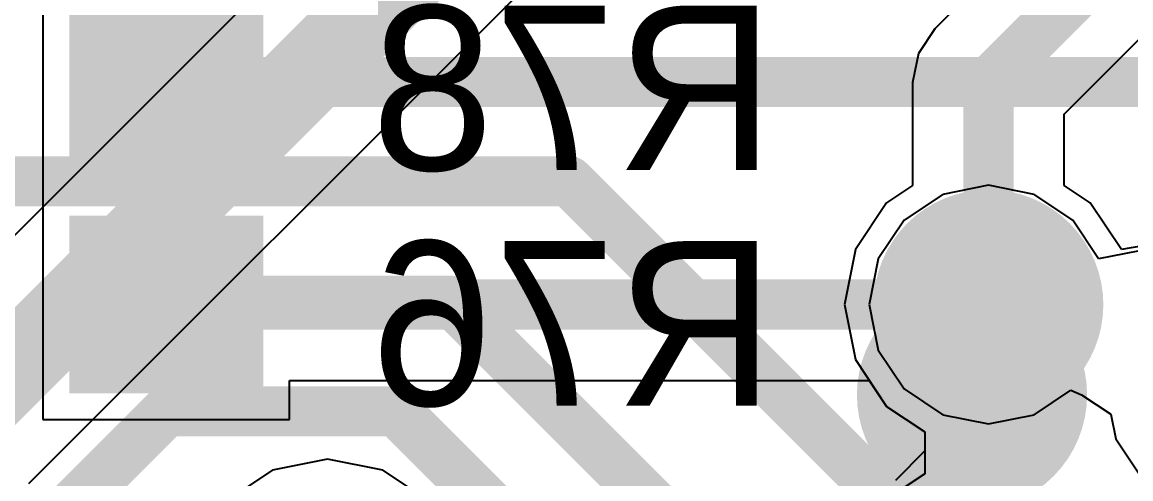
# Model space of a CAD drawing. Header units: millimetres. Extents: x 6 to 417, y 41 to 311.
# Drawn here: x 93.462 to 96.833, y 101.995 to 103.384 of the extents above; entities that cross this region are included whole.
import ezdxf

# ---------------------------------------------------------------- set-up
doc = ezdxf.new("R2010")
doc.units = ezdxf.units.MM
for name, color, linetype in [('BottomLayer', 5, 'Continuous'), ('BottomOverlay', 54, 'Continuous'), ('BottomPaste', 16, 'Continuous'), ('BottomSolder', 6, 'Continuous'), ('DrillDrawing', 1, 'Continuous'), ('KeepOutLayer', 6, 'Continuous'), ('MidLayer1', 16, 'Continuous'), ('MidLayer2', 76, 'Continuous'), ('MultiLayer', 9, 'Continuous'), ('TopLayer', 1, 'Continuous')]:
    doc.layers.add(name, color=color, linetype=linetype)

msp = doc.modelspace()

# ---------------------------------------------------------------- linework, layer by layer
at = {"layer": 'BottomLayer'}
for p, q in [((93.525, 103.5), (93.525, 102.852)), ((93.525, 102.852), (93.525, 102.175)), ((94.275, 102.175), (94.275, 102.2944)), ((94.275, 102.2944), (96.0377, 102.2944)), ((96.0377, 102.2944), (96.0904, 102.2154)), ((96.0904, 102.2154), (96.2068, 102.1377)), ((93.525, 102.175), (94.275, 102.175)), ((96.2068, 102.1377), (96.2068, 102.0798)), ((96.2068, 102.0798), (96.117, 101.99)), ((94.3905, 102.0548), (94.223, 102.0215)), ((94.5581, 102.0215), (94.3905, 102.0548)), ((94.223, 102.0215), (94.1533, 101.9749)), ((94.7001, 101.9266), (94.5581, 102.0215))]:
    msp.add_line(p, q, dxfattribs=at)
at = {"layer": 'BottomLayer', "const_width": 0.1524}
for points in [[(93.9, 103.202), (98.44, 103.202)], [(93.9, 102.525), (96.4, 102.525)]]:
    msp.add_lwpolyline(points, dxfattribs=at)
at = {"layer": 'BottomLayer'}
for points, const_width in [([(93.8619, 103.202, 1), (93.9381, 103.202, 1)], 0.0762), ([(96.2603, 102.525, 1), (96.5397, 102.525, 1)], 0.2794), ([(93.8619, 102.525, 1), (93.9381, 102.525, 1)], 0.0762), ([(96.3619, 102.525, 1), (96.4381, 102.525, 1)], 0.0762)]:
    msp.add_lwpolyline(points, format="xyb", close=True, dxfattribs=dict(at, const_width=const_width))
for points in [[(93.675, 103.002), (94.125, 103.002), (93.675, 103.402), (94.125, 103.402)], [(93.675, 102.325), (94.125, 102.325), (93.675, 102.725), (94.125, 102.725)]]:
    msp.add_solid(points, dxfattribs=at)
at = {"layer": 'BottomOverlay'}
for points, const_width in [([(96.45, 102.25, 1), (96.25, 102.25, 1)], 0.5), ([(96.125, 102.25, 1), (96.375, 102.25, 1)], 0.25), ([(96.325, 102.25, 1), (96.575, 102.25, 1)], 0.25)]:
    msp.add_lwpolyline(points, format="xyb", close=True, dxfattribs=dict(at, const_width=const_width))
at = {"layer": 'BottomPaste'}
for points in [[(93.725, 103.052), (94.075, 103.052), (93.725, 103.352), (94.075, 103.352)], [(93.725, 102.375), (94.075, 102.375), (93.725, 102.675), (94.075, 102.675)]]:
    msp.add_solid(points, dxfattribs=at)
at = {"layer": 'BottomSolder', "const_width": 0.3494}
msp.add_lwpolyline([(96.2253, 102.525, 1), (96.5747, 102.525, 1)], format="xyb", close=True, dxfattribs=at)
at = {"layer": 'BottomSolder'}
for points in [[(93.605, 102.932), (94.195, 102.932), (93.605, 103.472), (94.195, 103.472)], [(93.605, 102.255), (94.195, 102.255), (93.605, 102.795), (94.195, 102.795)]]:
    msp.add_solid(points, dxfattribs=at)
at = {"layer": 'DrillDrawing', "const_width": 0.1}
for points in [[(119.9857, 99, -39.996351), (119.9857, 101)], [(119.9819, 99, -39.98872), (119.9819, 101)]]:
    msp.add_lwpolyline(points, format="xyb", dxfattribs=at)
at = {"layer": 'DrillDrawing', "const_width": 0.1524}
msp.add_lwpolyline([(96.3238, 102.525, 1), (96.4762, 102.525, 1)], format="xyb", close=True, dxfattribs=at)
at = {"layer": 'KeepOutLayer', "const_width": 0.1}
msp.add_lwpolyline([(119.9857, 99, -39.996351), (119.9857, 101)], format="xyb", dxfattribs=at)
at = {"layer": 'MidLayer1'}
for p, q in [((96.2613, 102.86), (96.1436, 102.7814)), ((96.4, 102.8876), (96.2613, 102.86)), ((96.5387, 102.86), (96.4, 102.8876)), ((96.6564, 102.7814), (96.5387, 102.86)), ((96.1436, 102.7814), (96.065, 102.6637)), ((96.735, 102.6637), (96.6564, 102.7814)), ((96.8957, 102.6957), (96.735, 102.6637)), ((96.065, 102.6637), (96.0374, 102.525)), ((96.0374, 102.525), (96.065, 102.3863)), ((96.065, 102.3863), (96.1436, 102.2686)), ((96.1436, 102.2686), (96.2613, 102.19)), ((96.5387, 102.19), (96.6501, 102.2644)), ((96.6501, 102.2644), (96.6833, 102.2506)), ((96.6833, 102.2506), (96.7723, 102.1912)), ((96.2613, 102.19), (96.4, 102.1624)), ((96.4, 102.1624), (96.5387, 102.19)), ((96.7723, 102.1912), (96.7871, 102.1169)), ((96.7871, 102.1169), (96.905, 101.9404))]:
    msp.add_line(p, q, dxfattribs=at)
at = {"layer": 'MidLayer1', "const_width": 0.2794}
msp.add_lwpolyline([(96.2603, 102.525, 1), (96.5397, 102.525, 1)], format="xyb", close=True, dxfattribs=at)
at = {"layer": 'MidLayer2', "const_width": 0.1524}
for points in [[(93.2629, 102.9), (95.125, 102.9)], [(95.125, 102.9), (96.3905, 101.6345)], [(92.395, 101.295), (93.6371, 102.5371)], [(93.6371, 102.5371), (94.7629, 102.5371)], [(94.7629, 102.5371), (96.175, 101.125)], [(92.32, 100.62), (93.9, 102.2)], [(93.9, 102.2), (94.6, 102.2)], [(94.6, 102.2), (95.975, 100.825)]]:
    msp.add_lwpolyline(points, dxfattribs=at)
at = {"layer": 'MidLayer2'}
for points, const_width in [([(95.0869, 102.9, 1), (95.1631, 102.9, 1)], 0.0762), ([(95.0869, 102.9, 1), (95.1631, 102.9, 1)], 0.0762), ([(96.2603, 102.525, 1), (96.5397, 102.525, 1)], 0.2794), ([(93.599, 102.5371, 1), (93.6752, 102.5371, 1)], 0.0762), ([(93.599, 102.5371, 1), (93.6752, 102.5371, 1)], 0.0762), ([(94.7248, 102.5371, 1), (94.801, 102.5371, 1)], 0.0762), ([(94.7248, 102.5371, 1), (94.801, 102.5371, 1)], 0.0762), ([(93.8619, 102.2, 1), (93.9381, 102.2, 1)], 0.0762), ([(93.8619, 102.2, 1), (93.9381, 102.2, 1)], 0.0762), ([(94.5619, 102.2, 1), (94.6381, 102.2, 1)], 0.0762), ([(94.5619, 102.2, 1), (94.6381, 102.2, 1)], 0.0762)]:
    msp.add_lwpolyline(points, format="xyb", close=True, dxfattribs=dict(at, const_width=const_width))
at = {"layer": 'MultiLayer', "const_width": 0.2794}
msp.add_lwpolyline([(96.2603, 102.525, 1), (96.5397, 102.525, 1)], format="xyb", close=True, dxfattribs=at)
at = {"layer": 'TopLayer'}
for p, q in [((93.4824, 101.981), (96.1598, 104.6584)), ((95.2528, 104.5502), (93.0003, 102.2977)), ((96.6369, 103.7631), (96.2369, 103.3631)), ((96.2369, 103.3631), (96.1869, 103.2883)), ((96.6306, 103.1045), (96.8955, 103.3694)), ((96.1869, 103.2883), (96.1694, 103.2)), ((96.1694, 103.2), (96.1694, 102.8873)), ((96.6306, 102.8873), (96.6306, 103.1045)), ((96.1694, 102.8873), (96.0904, 102.8346)), ((96.7096, 102.8346), (96.6306, 102.8873)), ((96.0904, 102.8346), (95.9955, 102.6925)), ((96.8045, 102.6925), (96.7096, 102.8346)), ((95.9955, 102.6925), (95.9622, 102.525)), ((96.905, 102.7096), (96.8045, 102.6925)), ((95.9622, 102.525), (95.9955, 102.3575)), ((95.9955, 102.3575), (96.0904, 102.2154)), ((96.0904, 102.2154), (96.2068, 102.1377)), ((96.2068, 102.1377), (96.2068, 102.0107)), ((94.3905, 102.0548), (94.223, 102.0215)), ((94.5581, 102.0215), (94.3905, 102.0548)), ((94.223, 102.0215), (94.0809, 101.9266)), ((94.7001, 101.9266), (94.5581, 102.0215)), ((96.2068, 102.0107), (96.0809, 101.9266))]:
    msp.add_line(p, q, dxfattribs=at)
for points, const_width in [([(93.2, 102.098), (97.4, 106.298)], 0.254), ([(96.4, 103.2), (96.8, 103.6)], 0.1524), ([(96.4, 102.525), (96.4, 103.2)], 0.1524)]:
    msp.add_lwpolyline(points, dxfattribs=dict(at, const_width=const_width))
for points, const_width in [([(96.3619, 103.2, 1), (96.4381, 103.2, 1)], 0.0762), ([(96.3619, 103.2, 1), (96.4381, 103.2, 1)], 0.0762), ([(96.2603, 102.525, 1), (96.5397, 102.525, 1)], 0.2794), ([(96.3619, 102.525, 1), (96.4381, 102.525, 1)], 0.0762)]:
    msp.add_lwpolyline(points, format="xyb", close=True, dxfattribs=dict(at, const_width=const_width))

# ---------------------------------------------------------------- texts
at = {"layer": 'BottomOverlay', "text_generation_flag": 2}
for s, p in [('R78', (95.75, 102.934)), ('R76', (95.75, 102.218))]:
    msp.add_text(s, height=0.5, rotation=360, dxfattribs=at).set_placement(p)

doc.saveas('drawing.dxf')
